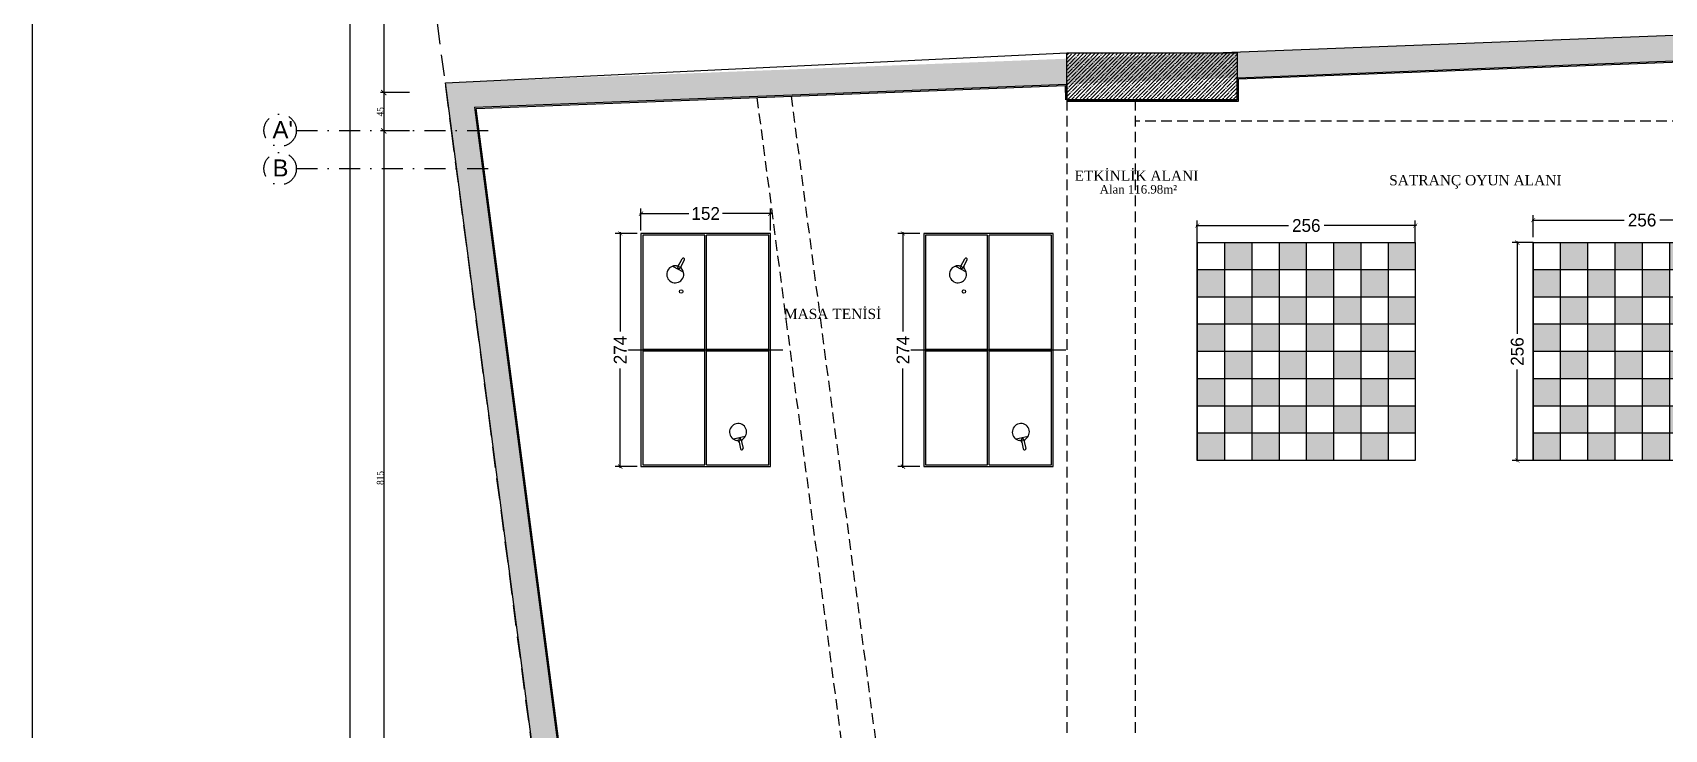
# Model space of a CAD drawing. Header units: millimetres. Extents: x -29311 to -3405, y 28913 to 42880.
# Drawn here: x -19540 to -17624, y 40384 to 41202 of the extents above; entities that cross this region are included whole.
import ezdxf
from ezdxf.enums import TextEntityAlignment as Align

# ---------------------------------------------------------------- set-up
doc = ezdxf.new("R2010")
doc.units = ezdxf.units.MM
for name, pattern in [('( Hidden )', [0.375, 0.25, -0.125]), ('DASHDOT', [1, 0.5, -0.25, 0, -0.25]), ('DASHDOT2', [0.5, 0.25, -0.125, 0, -0.125]), ('HIDDEN', [0.375, 0.25, -0.125])]:
    doc.linetypes.add(name, pattern=pattern)
for name, color, linetype in [('A-AKS', 57, 'DASHDOT'), ('A-AKS.', 57, 'DASHDOT2'), ('A-BA', 1, 'Continuous'), ('A-BA-HIDDEN', 136, 'HIDDEN'), ('A-MERDIVEN', 125, 'Continuous'), ('A-SIVA-IC', 97, 'Continuous'), ('A-TEFRIS', 251, 'Continuous'), ('A-YAZI', 136, 'Continuous'), ('ARREDI_attrezzature', 175, 'Continuous'), ('vaz_bina2', 161, 'Continuous'), ('Yazılar', 253, 'Continuous')]:
    doc.layers.add(name, color=color, linetype=linetype)
doc.layers.add('olcu-plan', color=7, linetype='Continuous', lineweight=20)
doc.layers.add('tarama-betonarme', color=252, linetype='Continuous', lineweight=13)
doc.styles.add('HA_SMART', font='')
doc.styles.add('text1', font='arial.ttf')
doc.styles.add('YAZ-50', font='times.ttf', dxfattribs={"width": 0.9})
doc.styles.get('HA_SMART').set_extended_font_data('Sakkal Majalla')
doc.dimstyles.new('1-100HA', dxfattribs={"dimtxt": 15, "dimasz": 5, "dimexe": 6, "dimexo": 0, "dimgap": 2, "dimtad": 0, "dimdec": 1, "dimrnd": 0.5, "dimzin": 11, "dimtxsty": 'HA_SMART', "dimblk": 'ARCHTICK', "dimcen": 3, "dimdle": 1.25, "dimclrd": 256, "dimclrt": 7, "dimadec": 0, "dimazin": 0, "dimtfac": 1.25, "dimtdec": 1, "dimtofl": 0, "dimtmove": 1, "dimatfit": 3, "dimldrblk": 'ARCHTICK', "dimfxl": 20, "dimfxlon": 1, "dimtolj": 1, "dimtzin": 0, "dimarcsym": 0})
doc.dimstyles.new('1-50-plan', dxfattribs={"dimtxt": 8, "dimasz": 6, "dimexe": 4, "dimexo": 4, "dimgap": 0.00625, "dimtad": 1, "dimdec": 0, "dimrnd": 0.0005, "dimzin": 9, "dimdsep": 46, "dimtxsty": 'YAZ-50', "dimblk": 'ARCHTICK', "dimcen": 0.025, "dimdle": 4, "dimadec": 0, "dimazin": 0, "dimtfac": 1, "dimtdec": 0, "dimtmove": 0, "dimatfit": 3, "dimfxl": 30, "dimfxlon": 1, "dimarcsym": 0})
pattern_1 = [(45, (-65876.5644, 54657.0166), (-4.4194174, 4.4194174), []), (45, (-65872.145, 54657.0166), (-4.4194174, 4.4194174), [7.8125, -1.5625, 0, -1.5625])]

# ---------------------------------------------------------------- blocks, each defined once
blk = doc.blocks.new('ANTET')
at = {"layer": 'Yazılar', "elevation": 0}
blk.add_lwpolyline([(-18397.88, -50768.01), (-14785.5, -50768.01), (-14785.5, -52468.87), (-18397.88, -52468.87)], close=True, dxfattribs=at)
blk = doc.blocks.new('_ArchTick')
at = {"color": 0, "linetype": 'ByBlock', "const_width": 0.15}
blk.add_lwpolyline([(-0.5, -0.5), (0.5, 0.5)], dxfattribs=at)
blk = doc.blocks.new('*D550')
at = {"layer": 'DEFPOINTS', "color": 0, "transparency": 16777216}
for p in [(-19055.3, 41320.3), (-19127.9, 41131.6), (-19055.3, 41131.6)]:
    blk.add_point(p, dxfattribs=at)
at = {"layer": 'olcu-plan', "color": 0, "lineweight": -2, "transparency": 16777216}
for p, q in [((-19097.9, 41320.3), (-19131.9, 41320.3)), ((-19127.9, 41324.3), (-19127.9, 41127.6)), ((-19097.9, 41131.6), (-19131.9, 41131.6))]:
    blk.add_line(p, q, dxfattribs=at)
at = {"layer": 'olcu-plan', "color": 0, "lineweight": -2, "transparency": 16777216, "xscale": 6, "yscale": 6, "zscale": 6}
for p, rotation in [((-19127.9, 41320.3), 90), ((-19127.9, 41131.6), 270)]:
    blk.add_blockref('_ArchTick', p, dxfattribs=dict(at, rotation=rotation))
at = {"layer": 'olcu-plan', "color": 0, "transparency": 16777216, "insert": (-19132, 41225.9), "char_height": 8, "attachment_point": 5, "rotation": 90, "style": 'YAZ-50'}
blk.add_mtext('189', dxfattribs=at)
blk = doc.blocks.new('*D551')
at = {"layer": 'DEFPOINTS', "color": 0, "transparency": 16777216}
for p in [(-19055.3, 41131.6), (-19127.9, 41086.6), (-19055.3, 41086.6)]:
    blk.add_point(p, dxfattribs=at)
at = {"layer": 'olcu-plan', "color": 0, "lineweight": -2, "transparency": 16777216}
for p, q in [((-19097.9, 41131.6), (-19131.9, 41131.6)), ((-19127.9, 41135.6), (-19127.9, 41082.6)), ((-19097.9, 41086.6), (-19131.9, 41086.6))]:
    blk.add_line(p, q, dxfattribs=at)
at = {"layer": 'olcu-plan', "color": 0, "lineweight": -2, "transparency": 16777216, "xscale": 6, "yscale": 6, "zscale": 6}
for p, rotation in [((-19127.9, 41131.6), 90), ((-19127.9, 41086.6), 270)]:
    blk.add_blockref('_ArchTick', p, dxfattribs=dict(at, rotation=rotation))
at = {"layer": 'olcu-plan', "color": 0, "transparency": 16777216, "insert": (-19132, 41109.1), "char_height": 8, "attachment_point": 5, "rotation": 90, "style": 'YAZ-50'}
blk.add_mtext('45', dxfattribs=at)
blk = doc.blocks.new('*D552')
at = {"layer": 'DEFPOINTS', "color": 0, "transparency": 16777216}
for p in [(-19055.3, 41086.6), (-19127.9, 40271.2), (-19055.3, 40271.2)]:
    blk.add_point(p, dxfattribs=at)
at = {"layer": 'olcu-plan', "color": 0, "lineweight": -2, "transparency": 16777216}
for p, q in [((-19097.9, 41086.6), (-19131.9, 41086.6)), ((-19127.9, 41090.6), (-19127.9, 40267.2)), ((-19097.9, 40271.2), (-19131.9, 40271.2))]:
    blk.add_line(p, q, dxfattribs=at)
at = {"layer": 'olcu-plan', "color": 0, "lineweight": -2, "transparency": 16777216, "xscale": 6, "yscale": 6, "zscale": 6}
for p, rotation in [((-19127.9, 41086.6), 90), ((-19127.9, 40271.2), 270)]:
    blk.add_blockref('_ArchTick', p, dxfattribs=dict(at, rotation=rotation))
at = {"layer": 'olcu-plan', "color": 0, "transparency": 16777216, "insert": (-19132, 40678.9), "char_height": 8, "attachment_point": 5, "rotation": 90, "style": 'YAZ-50'}
blk.add_mtext('815', dxfattribs=at)
blk = doc.blocks.new('*D556')
at = {"layer": 'DEFPOINTS', "color": 0, "transparency": 16777216}
for p in [(-19055.3, 41320.3), (-19167.8, 39215.4), (-18805.2, 39215.4)]:
    blk.add_point(p, dxfattribs=at)
at = {"layer": 'olcu-plan', "color": 0, "lineweight": -2, "transparency": 16777216}
for p, q in [((-19137.8, 41320.3), (-19171.8, 41320.3)), ((-19167.8, 41324.3), (-19167.8, 39211.4)), ((-19137.8, 39215.4), (-19171.8, 39215.4))]:
    blk.add_line(p, q, dxfattribs=at)
at = {"layer": 'olcu-plan', "color": 0, "lineweight": -2, "transparency": 16777216, "xscale": 6, "yscale": 6, "zscale": 6}
for p, rotation in [((-19167.8, 41320.3), 90), ((-19167.8, 39215.4), 270)]:
    blk.add_blockref('_ArchTick', p, dxfattribs=dict(at, rotation=rotation))
at = {"layer": 'olcu-plan', "color": 0, "transparency": 16777216, "insert": (-19171.8, 40267.8), "char_height": 8, "attachment_point": 5, "rotation": 90, "style": 'YAZ-50'}
blk.add_mtext('2105', dxfattribs=at)
blk = doc.blocks.new('AKS')
at = {"layer": 'A-AKS.', "ltscale": 100}
for p, q in [((-175.3, 1916.2), (50, 1916.2)), ((-175.3, 1871.2), (50, 1871.2))]:
    blk.add_line(p, q, dxfattribs=at)
for centre in [(-194.3, 1916.2), (-194.3, 1871.2)]:
    blk.add_circle(centre, 19, dxfattribs=at)
at = {"layer": 'A-AKS.', "ltscale": 100, "char_height": 20, "width": 18.894, "attachment_point": 1, "style": 'text1'}
for s, insert in [("A'", (-203.2, 1927)), ('B', (-203.2, 1882))]:
    blk.add_mtext(s, dxfattribs=dict(at, insert=insert))
blk = doc.blocks.new('MASA TENİSİ')
at = {"layer": 'A-TEFRIS'}
for p, q in [((199.037, 173.097), (199.037, 171.283)), ((200.407, 172.95), (197.667, 172.95)), ((197.667, 172.95), (197.667, 171.43)), ((199.027, 172.93), (197.687, 172.93)), ((197.687, 172.93), (197.687, 172.2)), ((199.027, 172.93), (199.027, 172.2)), ((199.047, 172.93), (199.047, 172.2)), ((200.387, 172.93), (199.047, 172.93)), ((200.387, 172.2), (200.387, 172.93)), ((200.407, 171.43), (200.407, 172.95)), ((200.021, 172.579), (199.954, 172.453)), ((200.001, 172.52), (199.991, 172.502)), ((199.991, 172.502), (200.007, 172.488)), ((200.021, 172.515), (200.001, 172.52)), ((200.021, 172.515), (200.007, 172.488)), ((200.007, 172.488), (200.095, 172.441)), ((200.021, 172.515), (200.109, 172.468)), ((197.687, 172.2), (199.027, 172.2)), ((197.687, 172.18), (199.027, 172.18)), ((197.687, 172.18), (197.687, 171.45)), ((199.027, 172.18), (199.027, 171.45)), ((199.047, 172.2), (200.387, 172.2)), ((199.047, 172.18), (200.387, 172.18)), ((199.047, 172.18), (199.047, 171.45)), ((200.387, 171.45), (200.387, 172.18)), ((198.02, 171.725), (197.99, 171.864)), ((197.973, 171.803), (197.875, 171.782)), ((197.979, 171.774), (197.881, 171.752)), ((197.979, 171.774), (197.973, 171.803)), ((197.993, 171.802), (197.973, 171.803)), ((197.979, 171.774), (197.997, 171.783)), ((197.997, 171.783), (197.993, 171.802)), ((197.667, 171.43), (200.407, 171.43)), ((197.687, 171.45), (199.027, 171.45)), ((199.047, 171.45), (200.387, 171.45))]:
    blk.add_line(p, q, dxfattribs=at)
blk.add_lwpolyline([(199.033, 173.097), (199.04, 173.097), (199.04, 172.95), (199.033, 172.95)], close=True, dxfattribs=at)
blk.add_circle((199.724, 172.478), 0.02, dxfattribs=at)
for centre, radius, start, end in [((199.926, 172.548), 0.1, 352.1917, 311.6872), ((200.012, 172.451), 0.03, 61.9394, 131.6872), ((200.054, 172.531), 0.03, 172.1917, 241.9394), ((200.102, 172.454), 0.015, 241.9394, 61.9394), ((198.073, 171.81), 0.1, 212.5351, 172.0306), ((197.878, 171.767), 0.015, 102.2828, 282.2828), ((197.945, 171.828), 0.03, 282.2828, 352.0306), ((197.964, 171.74), 0.03, 32.5351, 102.2828)]:
    blk.add_arc(centre, radius, start, end, dxfattribs=at)
blk = doc.blocks.new('*D517')
at = {"layer": 'A-TEFRIS', "color": 0, "lineweight": -2, "transparency": 16777216}
for p, q in [((-18830.3, 40966.2), (-18856.3, 40966.2)), ((-18830.3, 40692.2), (-18856.3, 40692.2))]:
    blk.add_line(p, q, dxfattribs=at)
at = {"layer": 'A-TEFRIS', "lineweight": -2, "transparency": 16777216}
for p, q in [((-18850.3, 40967.5), (-18850.3, 40850.9)), ((-18850.3, 40691), (-18850.3, 40807.6))]:
    blk.add_line(p, q, dxfattribs=at)
at = {"layer": 'DEFPOINTS', "color": 0, "transparency": 16777216}
for p in [(-18850.3, 40966.2), (-18825.9, 40966.2), (-18825.9, 40692.2)]:
    blk.add_point(p, dxfattribs=at)
at = {"layer": 'A-TEFRIS', "lineweight": -2, "transparency": 16777216, "xscale": 5, "yscale": 5, "zscale": 5}
for p, rotation in [((-18850.3, 40966.2), 90), ((-18850.3, 40692.2), 270)]:
    blk.add_blockref('_ArchTick', p, dxfattribs=dict(at, rotation=rotation))
at = {"layer": 'A-TEFRIS', "color": 7, "transparency": 16777216, "insert": (-18850.3, 40829.2), "char_height": 15, "attachment_point": 5, "rotation": 90, "style": 'HA_SMART'}
blk.add_mtext('\\A1;274', dxfattribs=at)
blk = doc.blocks.new('*D518')
at = {"layer": 'A-TEFRIS', "lineweight": -2, "transparency": 16777216}
for p, q in [((-18827.2, 40989.5), (-18769.8, 40989.5)), ((-18672.7, 40989.5), (-18730, 40989.5))]:
    blk.add_line(p, q, dxfattribs=at)
at = {"layer": 'A-TEFRIS', "color": 0, "lineweight": -2, "transparency": 16777216}
for p, q in [((-18825.9, 40969.5), (-18825.9, 40995.5)), ((-18673.9, 40969.5), (-18673.9, 40995.5))]:
    blk.add_line(p, q, dxfattribs=at)
at = {"layer": 'DEFPOINTS', "color": 0, "transparency": 16777216}
for p in [(-18673.9, 40989.5), (-18825.9, 40966.2), (-18673.9, 40966.2)]:
    blk.add_point(p, dxfattribs=at)
at = {"layer": 'A-TEFRIS', "lineweight": -2, "transparency": 16777216, "xscale": 5, "yscale": 5, "zscale": 5, "rotation": 180}
blk.add_blockref('_ArchTick', (-18825.9, 40989.5), dxfattribs=at)
at = {"layer": 'A-TEFRIS', "lineweight": -2, "transparency": 16777216, "xscale": 5, "yscale": 5, "zscale": 5}
blk.add_blockref('_ArchTick', (-18673.9, 40989.5), dxfattribs=at)
at = {"layer": 'A-TEFRIS', "color": 7, "transparency": 16777216, "insert": (-18749.9, 40989.5), "char_height": 15, "attachment_point": 5, "style": 'HA_SMART'}
blk.add_mtext('\\A1;152', dxfattribs=at)
blk = doc.blocks.new('*D519')
at = {"layer": 'A-TEFRIS', "color": 0, "lineweight": -2, "transparency": 16777216}
for p, q in [((-18498.3, 40966.2), (-18524.3, 40966.2)), ((-18498.3, 40692.2), (-18524.3, 40692.2))]:
    blk.add_line(p, q, dxfattribs=at)
at = {"layer": 'A-TEFRIS', "lineweight": -2, "transparency": 16777216}
for p, q in [((-18518.3, 40967.5), (-18518.3, 40850.9)), ((-18518.3, 40691), (-18518.3, 40807.6))]:
    blk.add_line(p, q, dxfattribs=at)
at = {"layer": 'DEFPOINTS', "color": 0, "transparency": 16777216}
for p in [(-18518.3, 40966.2), (-18493.9, 40966.2), (-18493.9, 40692.2)]:
    blk.add_point(p, dxfattribs=at)
at = {"layer": 'A-TEFRIS', "lineweight": -2, "transparency": 16777216, "xscale": 5, "yscale": 5, "zscale": 5}
for p, rotation in [((-18518.3, 40966.2), 90), ((-18518.3, 40692.2), 270)]:
    blk.add_blockref('_ArchTick', p, dxfattribs=dict(at, rotation=rotation))
at = {"layer": 'A-TEFRIS', "color": 7, "transparency": 16777216, "insert": (-18518.3, 40829.2), "char_height": 15, "attachment_point": 5, "rotation": 90, "style": 'HA_SMART'}
blk.add_mtext('\\A1;274', dxfattribs=at)
blk = doc.blocks.new('SATRANÇ11')
at = {"layer": 'A-TEFRIS'}
h = blk.add_hatch(dxfattribs=at)
h.set_pattern_fill('DOTS', color=256, scale=0.1)
h.paths.add_polyline_path([(82136.05, 16280.28), (82128.05, 16280.28), (82128.05, 16272.28), (82136.05, 16272.28)])
h.paths.add_polyline_path([(82120.05, 16280.28), (82112.05, 16280.28), (82112.05, 16272.28), (82120.05, 16272.28)])
h.paths.add_polyline_path([(82104.05, 16280.28), (82096.05, 16280.28), (82096.05, 16272.28), (82104.05, 16272.28)])
h.paths.add_polyline_path([(82088.05, 16280.28), (82080.05, 16280.28), (82080.05, 16272.28), (82088.05, 16272.28)])
h = blk.add_hatch(dxfattribs=at)
h.set_pattern_fill('DOTS', color=256, scale=0.1)
h.set_pattern_definition([(0, (-8, -8), (0.079375, 0.15875), [0, -0.15875])])
h.paths.add_polyline_path([(82128.05, 16272.28), (82120.05, 16272.28), (82120.05, 16264.28), (82128.05, 16264.28)])
h.paths.add_polyline_path([(82112.05, 16272.28), (82104.05, 16272.28), (82104.05, 16264.28), (82112.05, 16264.28)])
h.paths.add_polyline_path([(82096.05, 16272.28), (82088.05, 16272.28), (82088.05, 16264.28), (82096.05, 16264.28)])
h.paths.add_polyline_path([(82080.05, 16272.28), (82072.05, 16272.28), (82072.05, 16264.28), (82080.05, 16264.28)])
h = blk.add_hatch(dxfattribs=at)
h.set_pattern_fill('DOTS', color=256, scale=0.1)
h.set_pattern_definition([(0, (0, -16), (0.079375, 0.15875), [0, -0.15875])])
h.paths.add_polyline_path([(82136.05, 16264.28), (82128.05, 16264.28), (82128.05, 16256.28), (82136.05, 16256.28)])
h.paths.add_polyline_path([(82120.05, 16264.28), (82112.05, 16264.28), (82112.05, 16256.28), (82120.05, 16256.28)])
h.paths.add_polyline_path([(82104.05, 16264.28), (82096.05, 16264.28), (82096.05, 16256.28), (82104.05, 16256.28)])
h.paths.add_polyline_path([(82088.05, 16264.28), (82080.05, 16264.28), (82080.05, 16256.28), (82088.05, 16256.28)])
h = blk.add_hatch(dxfattribs=at)
h.set_pattern_fill('DOTS', color=256, scale=0.1)
h.set_pattern_definition([(0, (-8, -24), (0.079375, 0.15875), [0, -0.15875])])
h.paths.add_polyline_path([(82128.05, 16256.28), (82120.05, 16256.28), (82120.05, 16248.28), (82128.05, 16248.28)])
h.paths.add_polyline_path([(82112.05, 16256.28), (82104.05, 16256.28), (82104.05, 16248.28), (82112.05, 16248.28)])
h.paths.add_polyline_path([(82096.05, 16256.28), (82088.05, 16256.28), (82088.05, 16248.28), (82096.05, 16248.28)])
h.paths.add_polyline_path([(82080.05, 16256.28), (82072.05, 16256.28), (82072.05, 16248.28), (82080.05, 16248.28)])
h = blk.add_hatch(dxfattribs=at)
h.set_pattern_fill('DOTS', color=256, scale=0.1)
h.set_pattern_definition([(0, (0, -32), (0.079375, 0.15875), [0, -0.15875])])
h.paths.add_polyline_path([(82136.05, 16248.28), (82128.05, 16248.28), (82128.05, 16240.28), (82136.05, 16240.28)])
h.paths.add_polyline_path([(82120.05, 16248.28), (82112.05, 16248.28), (82112.05, 16240.28), (82120.05, 16240.28)])
h.paths.add_polyline_path([(82104.05, 16248.28), (82096.05, 16248.28), (82096.05, 16240.28), (82104.05, 16240.28)])
h.paths.add_polyline_path([(82088.05, 16248.28), (82080.05, 16248.28), (82080.05, 16240.28), (82088.05, 16240.28)])
h = blk.add_hatch(dxfattribs=at)
h.set_pattern_fill('DOTS', color=256, scale=0.1)
h.set_pattern_definition([(0, (-8, -40), (0.079375, 0.15875), [0, -0.15875])])
h.paths.add_polyline_path([(82128.05, 16240.28), (82120.05, 16240.28), (82120.05, 16232.28), (82128.05, 16232.28)])
h.paths.add_polyline_path([(82112.05, 16240.28), (82104.05, 16240.28), (82104.05, 16232.28), (82112.05, 16232.28)])
h.paths.add_polyline_path([(82096.05, 16240.28), (82088.05, 16240.28), (82088.05, 16232.28), (82096.05, 16232.28)])
h.paths.add_polyline_path([(82080.05, 16240.28), (82072.05, 16240.28), (82072.05, 16232.28), (82080.05, 16232.28)])
h = blk.add_hatch(dxfattribs=at)
h.set_pattern_fill('DOTS', color=256, scale=0.1)
h.set_pattern_definition([(0, (0, -48), (0.079375, 0.15875), [0, -0.15875])])
h.paths.add_polyline_path([(82136.05, 16232.28), (82128.05, 16232.28), (82128.05, 16224.28), (82136.05, 16224.28)])
h.paths.add_polyline_path([(82120.05, 16232.28), (82112.05, 16232.28), (82112.05, 16224.28), (82120.05, 16224.28)])
h.paths.add_polyline_path([(82104.05, 16232.28), (82096.05, 16232.28), (82096.05, 16224.28), (82104.05, 16224.28)])
h.paths.add_polyline_path([(82088.05, 16232.28), (82080.05, 16232.28), (82080.05, 16224.28), (82088.05, 16224.28)])
h = blk.add_hatch(dxfattribs=at)
h.set_pattern_fill('DOTS', color=256, scale=0.1)
h.set_pattern_definition([(0, (-8, -56), (0.079375, 0.15875), [0, -0.15875])])
h.paths.add_polyline_path([(82128.05, 16224.28), (82120.05, 16224.28), (82120.05, 16216.28), (82128.05, 16216.28)])
h.paths.add_polyline_path([(82112.05, 16224.28), (82104.05, 16224.28), (82104.05, 16216.28), (82112.05, 16216.28)])
h.paths.add_polyline_path([(82096.05, 16224.28), (82088.05, 16224.28), (82088.05, 16216.28), (82096.05, 16216.28)])
h.paths.add_polyline_path([(82080.05, 16224.28), (82072.05, 16224.28), (82072.05, 16216.28), (82080.05, 16216.28)])
blk.add_lwpolyline([(82072.05, 16280.28), (82136.05, 16280.28), (82136.05, 16216.28), (82072.05, 16216.28)], close=True, dxfattribs=at)
for points in [[(82072.05, 16280.28), (82072.05, 16216.28)], [(82080.05, 16280.28), (82080.05, 16216.28)], [(82088.05, 16280.28), (82088.05, 16216.28)], [(82096.05, 16280.28), (82096.05, 16216.28)], [(82104.05, 16280.28), (82104.05, 16216.28)], [(82112.05, 16280.28), (82112.05, 16216.28)], [(82120.05, 16280.28), (82120.05, 16216.28)], [(82128.05, 16280.28), (82128.05, 16216.28)], [(82136.05, 16272.28), (82072.05, 16272.28)], [(82136.05, 16264.28), (82072.05, 16264.28)], [(82136.05, 16256.28), (82072.05, 16256.28)], [(82136.05, 16248.28), (82072.05, 16248.28)], [(82136.05, 16240.28), (82072.05, 16240.28)], [(82136.05, 16232.28), (82072.05, 16232.28)], [(82136.05, 16224.28), (82072.05, 16224.28)]]:
    blk.add_lwpolyline(points, dxfattribs=at)
blk = doc.blocks.new('*D520')
at = {"layer": 'ARREDI_attrezzature', "lineweight": -2, "transparency": 16777216}
for p, q in [((-18173.9, 40975.4), (-18065.6, 40975.4)), ((-17915.4, 40975.4), (-18023.8, 40975.4))]:
    blk.add_line(p, q, dxfattribs=at)
at = {"layer": 'ARREDI_attrezzature', "color": 0, "lineweight": -2, "transparency": 16777216}
for p, q in [((-18172.7, 40955.4), (-18172.7, 40981.4)), ((-17916.7, 40955.4), (-17916.7, 40981.4))]:
    blk.add_line(p, q, dxfattribs=at)
at = {"layer": 'DEFPOINTS', "color": 0, "transparency": 16777216}
for p in [(-17916.7, 40975.4), (-18172.7, 40955.4), (-17916.7, 40955.4)]:
    blk.add_point(p, dxfattribs=at)
at = {"layer": 'ARREDI_attrezzature', "lineweight": -2, "transparency": 16777216, "xscale": 5, "yscale": 5, "zscale": 5, "rotation": 180}
blk.add_blockref('_ArchTick', (-18172.7, 40975.4), dxfattribs=at)
at = {"layer": 'ARREDI_attrezzature', "lineweight": -2, "transparency": 16777216, "xscale": 5, "yscale": 5, "zscale": 5}
blk.add_blockref('_ArchTick', (-17916.7, 40975.4), dxfattribs=at)
at = {"layer": 'ARREDI_attrezzature', "color": 7, "transparency": 16777216, "insert": (-18044.7, 40975.4), "char_height": 15, "attachment_point": 5, "style": 'HA_SMART'}
blk.add_mtext('\\A1;256', dxfattribs=at)
blk = doc.blocks.new('*D521')
at = {"layer": 'ARREDI_attrezzature', "color": 0, "lineweight": -2, "transparency": 16777216}
for p, q in [((-17778.4, 40961.8), (-17778.4, 40987.8)), ((-17522.4, 40961.8), (-17522.4, 40987.8))]:
    blk.add_line(p, q, dxfattribs=at)
at = {"layer": 'ARREDI_attrezzature', "lineweight": -2, "transparency": 16777216}
for p, q in [((-17779.6, 40981.8), (-17671.3, 40981.8)), ((-17521.1, 40981.8), (-17629.5, 40981.8))]:
    blk.add_line(p, q, dxfattribs=at)
at = {"layer": 'DEFPOINTS', "color": 0, "transparency": 16777216}
for p in [(-17522.4, 40981.8), (-17778.4, 40955.4), (-17522.4, 40955.4)]:
    blk.add_point(p, dxfattribs=at)
at = {"layer": 'ARREDI_attrezzature', "lineweight": -2, "transparency": 16777216, "xscale": 5, "yscale": 5, "zscale": 5, "rotation": 180}
blk.add_blockref('_ArchTick', (-17778.4, 40981.8), dxfattribs=at)
at = {"layer": 'ARREDI_attrezzature', "lineweight": -2, "transparency": 16777216, "xscale": 5, "yscale": 5, "zscale": 5}
blk.add_blockref('_ArchTick', (-17522.4, 40981.8), dxfattribs=at)
at = {"layer": 'ARREDI_attrezzature', "color": 7, "transparency": 16777216, "insert": (-17650.4, 40981.8), "char_height": 15, "attachment_point": 5, "style": 'HA_SMART'}
blk.add_mtext('\\A1;256', dxfattribs=at)
blk = doc.blocks.new('*D522')
at = {"layer": 'ARREDI_attrezzature', "color": 0, "lineweight": -2, "transparency": 16777216}
for p, q in [((-17778.4, 40955.4), (-17802.9, 40955.4)), ((-17778.4, 40699.4), (-17802.9, 40699.4))]:
    blk.add_line(p, q, dxfattribs=at)
at = {"layer": 'ARREDI_attrezzature', "lineweight": -2, "transparency": 16777216}
for p, q in [((-17796.9, 40956.6), (-17796.9, 40848.3)), ((-17796.9, 40698.1), (-17796.9, 40806.5))]:
    blk.add_line(p, q, dxfattribs=at)
at = {"layer": 'DEFPOINTS', "color": 0, "transparency": 16777216}
for p in [(-17796.9, 40955.4), (-17778.4, 40955.4), (-17778.4, 40699.4)]:
    blk.add_point(p, dxfattribs=at)
at = {"layer": 'ARREDI_attrezzature', "lineweight": -2, "transparency": 16777216, "xscale": 5, "yscale": 5, "zscale": 5}
for p, rotation in [((-17796.9, 40955.4), 90), ((-17796.9, 40699.4), 270)]:
    blk.add_blockref('_ArchTick', p, dxfattribs=dict(at, rotation=rotation))
at = {"layer": 'ARREDI_attrezzature', "color": 7, "transparency": 16777216, "insert": (-17796.9, 40827.4), "char_height": 15, "attachment_point": 5, "rotation": 90, "style": 'HA_SMART'}
blk.add_mtext('\\A1;256', dxfattribs=at)
blk = doc.blocks.new('2. bodrum kat kirişileri')
at = {"layer": 'A-BA-HIDDEN', "ltscale": 50}
for p, q in [((-1071.9, -21267.1), (-904.1, -22548.2)), ((-1031.8, -21265.2), (-870.6, -22496))]:
    blk.add_line(p, q, dxfattribs=at)
for points in [[(-707.9, -21269.5), (-707.9, -22029.9)], [(-627.9, -21269.5), (-627.9, -22029.9)], [(146.6, -21294.6), (-627.9, -21294.6)]]:
    blk.add_lwpolyline(points, dxfattribs=at)

msp = doc.modelspace()

# ---------------------------------------------------------------- hatches: boundary and pattern name
at = {"layer": 'tarama-betonarme'}
h = msp.add_hatch(dxfattribs=at)
h.set_pattern_fill('ANSI35', color=256, scale=25, style=0)
h.set_pattern_definition(pattern_1)
h.paths.add_polyline_path([(-18785.37, 39307.05), (-19021.29, 41114.45), (-14216.73, 41300.68), (-13835.02, 39324.64)], flags=16)
h.paths.add_polyline_path([(-18811.7, 39276.95), (-19055.29, 41143.15), (-14192.15, 41331.65), (-13798.7, 39294.77)])
h = msp.add_hatch(dxfattribs=at)
h.set_pattern_fill('ANSI35', color=256, scale=25, style=0)
h.set_pattern_definition(pattern_1)
h.paths.add_polyline_path([(-18325.74, 41178.15), (-18125.74, 41178.15), (-18125.74, 41123.16), (-18325.74, 41123.16)])

# ---------------------------------------------------------------- linework, layer by layer
at = {"layer": 'A-BA'}
for p, q in [((-18152.31, 41178.15), (-14192.15, 41331.65)), ((-18125.74, 41149.16), (-14190.99, 41301.68)), ((-19055.29, 41143.15), (-18325.74, 41178.15)), ((-18811.7, 39276.95), (-19055.29, 41143.15)), ((-18811.7, 39276.95), (-19055.29, 41143.15)), ((-19021.29, 41114.45), (-18325.74, 41141.41))]:
    msp.add_line(p, q, dxfattribs=at)
for points in [[(-18125.74, 41123.16), (-18325.74, 41123.16), (-18325.74, 41178.15), (-18125.74, 41178.15)], [(-18325.74, 41178.15), (-18125.74, 41178.15), (-18125.74, 41123.16), (-18325.74, 41123.16)], [(-18125.74, 41123.16), (-18325.74, 41123.16), (-18325.74, 41178.15), (-18125.74, 41178.15)], [(-18325.74, 41178.15), (-18125.74, 41178.15), (-18125.74, 41123.16), (-18325.74, 41123.16)]]:
    msp.add_lwpolyline(points, close=True, dxfattribs=at)
for points in [[(-18325.74, 41143.16), (-18325.74, 41123.16), (-18125.74, 41123.16), (-18125.74, 41149.16)], [(-18325.74, 41143.16), (-18325.74, 41123.16), (-18125.74, 41123.16), (-18125.74, 41149.16)], [(-19021.29, 41114.45), (-18785.37, 39307.05), (-13835.02, 39324.64)]]:
    msp.add_lwpolyline(points, dxfattribs=at)
at = {"layer": 'A-SIVA-IC'}
for points in [[(-18325.74, 41121.65), (-18124.24, 41121.65), (-18124.24, 41147.72), (-17472.74, 41172.97), (-17472.74, 41098.15)], [(-18457.45, 39701.34), (-18457.45, 39727.84), (-18838.79, 39727.84), (-19019.59, 41113.01), (-18327.89, 41139.83), (-18327.24, 41123.1)]]:
    msp.add_lwpolyline(points, dxfattribs=at)
at = {"layer": 'vaz_bina2', "linetype": '( Hidden )', "ltscale": 100}
msp.add_lwpolyline([(-19048.76, 41087.28), (-18805.18, 39221.08), (-13792.17, 39238.89), (-12774.38, 39242.51), (-13043.32, 40634.75), (-13285.11, 41117.08), (-13613.35, 41407.74), (-13970.55, 41596.35), (-14341.7, 41706.43), (-14710.49, 41755.81), (-19113.74, 41585.13)], close=True, dxfattribs=at)

# ---------------------------------------------------------------- block references
at = {"xscale": 2, "yscale": 2, "zscale": 2}
msp.add_blockref('ANTET', (17255.54, 143490.88, 0), dxfattribs=at)
at = {"layer": 'A-AKS'}
msp.add_blockref('AKS', (-19055.29, 39171.08), dxfattribs=at)
at = {"layer": 'A-MERDIVEN'}
msp.add_blockref('2. bodrum kat kirişileri', (-17617.87, 62392.7), dxfattribs=at)
at = {"layer": 'A-TEFRIS', "xscale": 100, "yscale": 100, "zscale": 100, "rotation": 90}
for p in [(-1530.88, 20925.57), (-1198.88, 20925.57)]:
    msp.add_blockref('MASA TENİSİ', p, dxfattribs=at)
at = {"layer": 'A-TEFRIS', "xscale": 4, "yscale": 4, "zscale": 4}
for p in [(-346460.9, -24165.72), (-346066.6, -24165.72)]:
    msp.add_blockref('SATRANÇ11', p, dxfattribs=at)

# ---------------------------------------------------------------- texts
at = {"layer": 'A-YAZI', "style": 'YAZ-50'}
for s, height, p in [('ETKİNLİK ALANI ', 12, (-18241.85, 41028)), ('Alan 116.98m²', 10, (-18241.85, 41013)), ('SATRANÇ OYUN ALANI ', 12, (-17843.92, 41022.71)), ('MASA TENİSİ', 12, (-18600.99, 40865.62))]:
    msp.add_text(s, height=height, dxfattribs=at).set_placement(p, align=Align.CENTER)

# ---------------------------------------------------------------- dimensions: what is measured, and where the dimension line sits
at = {"layer": 'A-TEFRIS'}
for base, p1, p2, angle, picture, middle in [((-18673.9, 40989.51), (-18825.9, 40966.22), (-18673.9, 40966.22), 180, '*D518', (-18749.9, 40989.51)), ((-18850.33, 40966.22), (-18825.9, 40692.22), (-18825.9, 40966.22), 90, '*D517', (-18850.33, 40829.22)), ((-18518.33, 40966.22), (-18493.9, 40692.22), (-18493.9, 40966.22), 90, '*D519', (-18518.33, 40829.22))]:
    dim = msp.add_linear_dim(base=base, p1=p1, p2=p2, angle=angle, dimstyle='1-100HA', dxfattribs=at)
    dim.commit()
    dim.dimension.update_dxf_attribs({"geometry": picture, "text_midpoint": middle})
at = {"layer": 'ARREDI_attrezzature'}
for base, p1, p2, picture, middle in [((-17916.68, 40975.35), (-18172.68, 40955.39), (-17916.68, 40955.39), '*D520', (-18044.68, 40975.35)), ((-17522.39, 40981.75), (-17778.39, 40955.39), (-17522.39, 40955.39), '*D521', (-17650.39, 40981.75))]:
    dim = msp.add_linear_dim(base=base, p1=p1, p2=p2, dimstyle='1-100HA', dxfattribs=at)
    dim.commit()
    dim.dimension.update_dxf_attribs({"geometry": picture, "text_midpoint": middle})
dim = msp.add_linear_dim(base=(-17796.9, 40955.39), p1=(-17778.39, 40699.39), p2=(-17778.39, 40955.39), angle=90, dimstyle='1-100HA', dxfattribs=at)
dim.commit()
dim.dimension.update_dxf_attribs({"geometry": '*D522', "text_midpoint": (-17796.9, 40827.39)})
at = {"layer": 'olcu-plan'}
for base, p1, p2, picture, middle in [((-19167.77, 39215.35), (-19055.29, 41320.3), (-18805.18, 39215.35), '*D556', (-19171.84, 40267.83)), ((-19127.91, 41131.55), (-19055.29, 41320.3), (-19055.29, 41131.55), '*D550', (-19132, 41225.93)), ((-19127.91, 41086.55), (-19055.29, 41131.55), (-19055.29, 41086.55), '*D551', (-19131.99, 41109.05)), ((-19127.91, 40271.17), (-19055.29, 41086.55), (-19055.29, 40271.17), '*D552', (-19131.99, 40678.86))]:
    dim = msp.add_linear_dim(base=base, p1=p1, p2=p2, angle=90, dimstyle='1-50-plan', dxfattribs=at)
    dim.commit()
    dim.dimension.update_dxf_attribs({"geometry": picture, "text_midpoint": middle})

doc.saveas('drawing.dxf')
